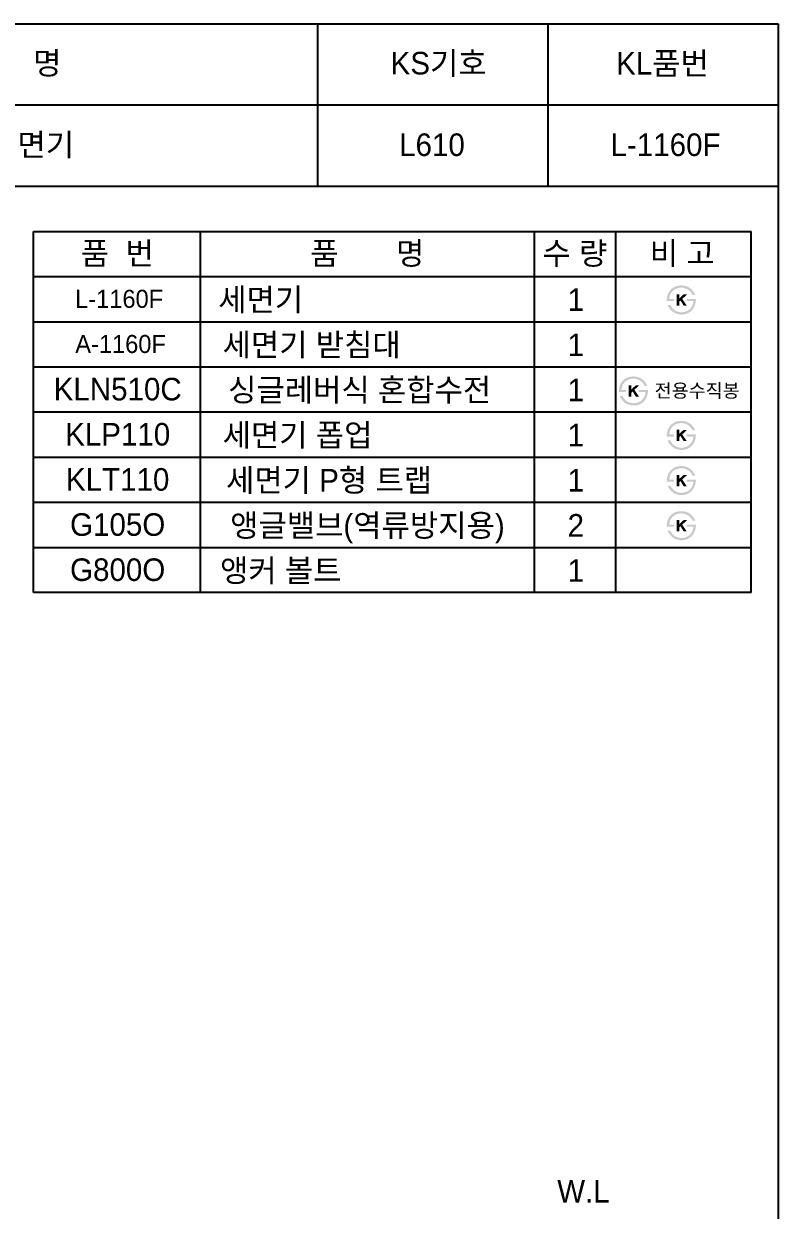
# Model space of a CAD drawing. Header units: millimetres. Extents: x 0 to 5738, y -67 to 2530.
# Drawn here: x 2902 to 3738, y 1216 to 2530 of the extents above; entities that cross this region are included whole.
import ezdxf
from ezdxf.enums import TextEntityAlignment as Align

# ---------------------------------------------------------------- set-up
doc = ezdxf.new("R2010")
doc.units = ezdxf.units.MM
doc.layers.add('TEXT', color=7, linetype='Continuous')
doc.layers.add('도각라인', color=7, linetype='Continuous')
doc.styles.add('타이틀', font='H2GTRM.TTF', dxfattribs={"height": 25})

msp = doc.modelspace()

# ---------------------------------------------------------------- hatches: boundary and pattern name
at = {"layer": 'TEXT'}
for points in [[(3614.3, 2222.8), (3614.3, 2223.2), (3614.3, 2223.6), (3614.3, 2224), (3614.3, 2224.4), (3614.3, 2224.8), (3614.3, 2225.2), (3614.4, 2225.6), (3614.4, 2226), (3614.5, 2226.4), (3614.5, 2226.8), (3614.6, 2227.2), (3614.7, 2227.6), (3614.7, 2228), (3614.8, 2228.4), (3614.9, 2228.8), (3615, 2229.1), (3615.2, 2229.5), (3615.3, 2229.9), (3615.4, 2230.3), (3615.6, 2230.6), (3615.7, 2231), (3615.9, 2231.4), (3616.1, 2231.7), (3616.2, 2232.1), (3616.4, 2232.4), (3616.6, 2232.7), (3616.8, 2233.1), (3617, 2233.4), (3617.3, 2233.7), (3617.5, 2234), (3617.7, 2234.3), (3618.2, 2234.9), (3618.5, 2235.2), (3618.8, 2235.5), (3619.1, 2235.8), (3619.4, 2236.1), (3619.6, 2236.4), (3620, 2236.6), (3620.3, 2236.9), (3620.6, 2237.1), (3620.9, 2237.4), (3621.2, 2237.6), (3621.6, 2237.8), (3621.9, 2238), (3622.3, 2238.2), (3622.6, 2238.4), (3623, 2238.6), (3623.4, 2238.7), (3623.8, 2238.9), (3624.2, 2239.1), (3624.6, 2239.2), (3625.1, 2239.4), (3625.5, 2239.5), (3625.9, 2239.6), (3626.4, 2239.7), (3626.8, 2239.8), (3627.3, 2239.9), (3627.8, 2239.9), (3628.2, 2240), (3628.7, 2240), (3629.2, 2240.1), (3629.7, 2240.1), (3630.2, 2240.1), (3630.9, 2240.1), (3631.3, 2240.1), (3631.7, 2240), (3632, 2240), (3632.4, 2240), (3632.8, 2239.9), (3633.1, 2239.9), (3633.5, 2239.8), (3633.8, 2239.7), (3634.2, 2239.7), (3634.5, 2239.6), (3634.9, 2239.5), (3635.2, 2239.4), (3635.5, 2239.3), (3635.8, 2239.2), (3636.2, 2239.1), (3636.5, 2239), (3636.8, 2238.9), (3637.1, 2238.7), (3637.4, 2238.6), (3637.7, 2238.5), (3638, 2238.3), (3638.3, 2238.2), (3638.6, 2238), (3638.9, 2237.8), (3639.2, 2237.7), (3639.5, 2237.5), (3639.7, 2237.3), (3640, 2237.1), (3640.3, 2236.9), (3640.5, 2236.7), (3641, 2236.4), (3641.4, 2236), (3641.8, 2235.6), (3642.1, 2235.2), (3642.5, 2234.8), (3642.9, 2234.4), (3643.2, 2234), (3643.5, 2233.6), (3643.9, 2233.1), (3644.2, 2232.6), (3644.5, 2232.2), (3644.8, 2231.7), (3645, 2231.1), (3645.3, 2230.6), (3645.5, 2230.1), (3645.8, 2229.5), (3645.8, 2229.5), (3642.6, 2229.5), (3642.6, 2229.5), (3642.6, 2229.7), (3642.5, 2229.9), (3642.5, 2230.1), (3642.4, 2230.2), (3642.3, 2230.4), (3642.2, 2230.6), (3642.1, 2230.7), (3642.1, 2230.9), (3642, 2231.1), (3641.9, 2231.2), (3641.8, 2231.4), (3641.7, 2231.6), (3641.6, 2231.7), (3641.4, 2231.9), (3641.3, 2232.1), (3641.2, 2232.2), (3641.1, 2232.4), (3641, 2232.6), (3640.7, 2232.9), (3640.4, 2233.2), (3640.1, 2233.5), (3639.8, 2233.8), (3639.5, 2234.1), (3639.1, 2234.4), (3638.8, 2234.7), (3638.6, 2234.9), (3638.3, 2235.1), (3638.1, 2235.2), (3637.9, 2235.4), (3637.6, 2235.5), (3637.4, 2235.7), (3637.1, 2235.8), (3636.9, 2236), (3636.6, 2236.1), (3636.4, 2236.2), (3636.1, 2236.4), (3635.9, 2236.5), (3635.6, 2236.6), (3635.4, 2236.7), (3635.1, 2236.8), (3634.9, 2236.9), (3634.6, 2237), (3634.3, 2237), (3634.1, 2237.1), (3633.8, 2237.2), (3633.5, 2237.3), (3633.3, 2237.3), (3633, 2237.4), (3632.7, 2237.4), (3632.4, 2237.5), (3632.2, 2237.5), (3631.9, 2237.5), (3631.6, 2237.6), (3631.3, 2237.6), (3631, 2237.6), (3630.7, 2237.6), (3630.4, 2237.6), (3630.1, 2237.6), (3629.8, 2237.6), (3629.4, 2237.6), (3629.1, 2237.5), (3628.7, 2237.5), (3628.4, 2237.5), (3628.1, 2237.4), (3627.8, 2237.4), (3627.5, 2237.3), (3627.1, 2237.3), (3626.8, 2237.2), (3626.5, 2237.1), (3626.2, 2237), (3625.9, 2237), (3625.6, 2236.9), (3625.3, 2236.8), (3625, 2236.7), (3624.8, 2236.5), (3624.5, 2236.4), (3624.2, 2236.3), (3623.9, 2236.2), (3623.7, 2236), (3623.4, 2235.9), (3623.1, 2235.7), (3622.9, 2235.6), (3622.6, 2235.4), (3622.4, 2235.2), (3622.1, 2235), (3621.9, 2234.9), (3621.6, 2234.7), (3621.4, 2234.5), (3621.2, 2234.3), (3620.9, 2234), (3620.7, 2233.8), (3620.5, 2233.6), (3620.3, 2233.4), (3620.1, 2233.1), (3619.9, 2232.9), (3619.7, 2232.6), (3619.5, 2232.4), (3619.3, 2232.1), (3619.1, 2231.9), (3619, 2231.6), (3618.8, 2231.4), (3618.7, 2231.1), (3618.5, 2230.8), (3618.4, 2230.5), (3618.3, 2230.3), (3618.1, 2230), (3618, 2229.7), (3617.9, 2229.4), (3617.8, 2229.1), (3617.7, 2228.8), (3617.6, 2228.5), (3617.5, 2228.2), (3617.5, 2227.8), (3617.4, 2227.5), (3617.3, 2227.2), (3617.3, 2226.9), (3617.2, 2226.5), (3617.2, 2226.2), (3617.1, 2225.8), (3617.1, 2225.5), (3617.1, 2225.1), (3617.1, 2225.1), (3622.3, 2225.1), (3622.3, 2225.1), (3622.3, 2225.1), (3622.3, 2222.8), (3622.3, 2222.8), (3622.3, 2222.8), (3614.3, 2222.8)], [(3646.5, 2225.1), (3646.5, 2224.7), (3646.5, 2224.3), (3646.5, 2223.8), (3646.5, 2223.4), (3646.4, 2223), (3646.4, 2222.5), (3646.3, 2222.1), (3646.3, 2221.7), (3646.2, 2221.3), (3646.1, 2220.9), (3646, 2220.4), (3645.9, 2220), (3645.8, 2219.6), (3645.7, 2219.2), (3645.6, 2218.8), (3645.5, 2218.4), (3645.3, 2218), (3645.2, 2217.6), (3645, 2217.3), (3644.8, 2216.9), (3644.7, 2216.5), (3644.5, 2216.2), (3644.3, 2215.8), (3644.1, 2215.5), (3643.9, 2215.1), (3643.7, 2214.8), (3643.5, 2214.5), (3643.2, 2214.2), (3643, 2213.8), (3642.8, 2213.5), (3642.5, 2213.2), (3642.3, 2212.9), (3642, 2212.6), (3641.7, 2212.4), (3641.4, 2212.1), (3641.2, 2211.8), (3640.9, 2211.6), (3640.6, 2211.3), (3640.3, 2211.1), (3640, 2210.8), (3639.6, 2210.6), (3639.3, 2210.4), (3639, 2210.2), (3638.7, 2210), (3638.3, 2209.8), (3638, 2209.6), (3637.6, 2209.4), (3637.3, 2209.3), (3636.9, 2209.1), (3636.5, 2209), (3636.2, 2208.8), (3635.8, 2208.7), (3635.4, 2208.6), (3635, 2208.5), (3634.6, 2208.4), (3634.3, 2208.3), (3633.9, 2208.2), (3633.5, 2208.1), (3633.1, 2208.1), (3632.7, 2208), (3632.3, 2208), (3631.9, 2208), (3631.5, 2207.9), (3631.1, 2207.9), (3630.4, 2207.9), (3629.7, 2208), (3629.1, 2208), (3628.5, 2208.1), (3627.8, 2208.2), (3627.5, 2208.2), (3627.2, 2208.3), (3626.9, 2208.3), (3626.6, 2208.4), (3626.3, 2208.5), (3626, 2208.6), (3625.7, 2208.6), (3625.4, 2208.7), (3625.2, 2208.8), (3624.9, 2208.9), (3624.6, 2209), (3624.3, 2209.1), (3624, 2209.2), (3623.8, 2209.4), (3623.5, 2209.5), (3623.2, 2209.6), (3622.9, 2209.7), (3622.7, 2209.9), (3622.4, 2210), (3622.2, 2210.2), (3621.9, 2210.3), (3621.4, 2210.7), (3621.1, 2210.8), (3620.9, 2211), (3620.6, 2211.2), (3620.3, 2211.4), (3620.1, 2211.6), (3619.9, 2211.8), (3619.6, 2212), (3619.4, 2212.2), (3619.2, 2212.5), (3618.9, 2212.7), (3618.7, 2212.9), (3618.5, 2213.1), (3618.3, 2213.4), (3618.1, 2213.6), (3617.9, 2213.9), (3617.7, 2214.1), (3617.5, 2214.4), (3617.3, 2214.6), (3617.1, 2214.9), (3616.9, 2215.2), (3616.8, 2215.5), (3616.6, 2215.7), (3616.4, 2216), (3616.3, 2216.3), (3616.1, 2216.6), (3615.9, 2216.9), (3615.8, 2217.2), (3615.5, 2217.8), (3615.2, 2218.5), (3615.2, 2218.5), (3618.2, 2218.5), (3618.2, 2218.5), (3618.4, 2218.1), (3618.6, 2217.6), (3618.9, 2217.2), (3619.1, 2216.9), (3619.4, 2216.5), (3619.6, 2216.1), (3619.9, 2215.8), (3620.2, 2215.4), (3620.4, 2215.1), (3620.7, 2214.8), (3621, 2214.5), (3621.3, 2214.2), (3621.6, 2213.9), (3621.8, 2213.6), (3622.2, 2213.3), (3622.5, 2213.1), (3622.7, 2212.9), (3622.9, 2212.7), (3623.1, 2212.6), (3623.4, 2212.4), (3623.6, 2212.3), (3623.9, 2212.1), (3624.1, 2212), (3624.3, 2211.9), (3624.6, 2211.7), (3624.8, 2211.6), (3625.1, 2211.5), (3625.4, 2211.4), (3625.6, 2211.3), (3625.9, 2211.2), (3626.1, 2211.1), (3626.4, 2211), (3626.7, 2211), (3627, 2210.9), (3627.2, 2210.8), (3627.5, 2210.8), (3627.8, 2210.7), (3628.1, 2210.7), (3628.4, 2210.6), (3628.7, 2210.6), (3628.9, 2210.6), (3629.2, 2210.5), (3629.5, 2210.5), (3629.8, 2210.5), (3630.1, 2210.5), (3630.5, 2210.5), (3630.8, 2210.5), (3631.6, 2210.5), (3631.9, 2210.6), (3632.2, 2210.6), (3632.4, 2210.6), (3632.7, 2210.6), (3633, 2210.7), (3633.2, 2210.7), (3633.5, 2210.8), (3633.8, 2210.8), (3634, 2210.9), (3634.3, 2210.9), (3634.5, 2211), (3634.8, 2211.1), (3635, 2211.2), (3635.3, 2211.2), (3635.5, 2211.3), (3635.8, 2211.4), (3636, 2211.5), (3636.3, 2211.6), (3636.5, 2211.8), (3636.7, 2211.9), (3637, 2212), (3637.2, 2212.1), (3637.5, 2212.3), (3637.7, 2212.4), (3637.9, 2212.6), (3638.2, 2212.7), (3638.4, 2212.9), (3638.6, 2213), (3638.8, 2213.2), (3639.1, 2213.4), (3639.3, 2213.6), (3639.6, 2213.8), (3639.8, 2214), (3640, 2214.3), (3640.3, 2214.5), (3640.5, 2214.8), (3640.7, 2215), (3640.9, 2215.3), (3641.1, 2215.5), (3641.3, 2215.8), (3641.5, 2216), (3641.7, 2216.3), (3641.8, 2216.6), (3642, 2216.9), (3642.1, 2217.2), (3642.3, 2217.4), (3642.4, 2217.7), (3642.6, 2218), (3642.7, 2218.3), (3642.8, 2218.7), (3642.9, 2219), (3643, 2219.3), (3643.1, 2219.6), (3643.2, 2220), (3643.3, 2220.3), (3643.4, 2220.6), (3643.5, 2221), (3643.5, 2221.3), (3643.6, 2221.7), (3643.6, 2222.1), (3643.7, 2222.4), (3643.7, 2222.8), (3643.7, 2222.8), (3636.3, 2222.8), (3636.3, 2222.8), (3636.3, 2222.8), (3636.3, 2225.1), (3636.3, 2225.1), (3636.3, 2225.1), (3646.5, 2225.1)], [(3628.1, 2225.8), (3632.9, 2230.2), (3636.8, 2230.2), (3631.4, 2225.2), (3636.4, 2217.7), (3633, 2217.7), (3629.5, 2223.4), (3628.1, 2222.2), (3628.1, 2217.7), (3625.1, 2217.7), (3625.1, 2230.3), (3628.1, 2230.3)], [(3561.3, 2122), (3561.3, 2122.4), (3561.3, 2122.8), (3561.3, 2123.2), (3561.3, 2123.7), (3561.3, 2124.1), (3561.3, 2124.5), (3561.3, 2124.9), (3561.4, 2125.3), (3561.4, 2125.6), (3561.5, 2126), (3561.6, 2126.4), (3561.6, 2126.8), (3561.7, 2127.2), (3561.8, 2127.6), (3561.9, 2128), (3562, 2128.4), (3562.1, 2128.8), (3562.3, 2129.1), (3562.4, 2129.5), (3562.6, 2129.9), (3562.7, 2130.2), (3562.9, 2130.6), (3563, 2130.9), (3563.2, 2131.3), (3563.4, 2131.6), (3563.6, 2132), (3563.8, 2132.3), (3564, 2132.6), (3564.2, 2132.9), (3564.5, 2133.2), (3564.7, 2133.5), (3565.2, 2134.2), (3565.5, 2134.5), (3565.7, 2134.8), (3566, 2135.1), (3566.3, 2135.3), (3566.6, 2135.6), (3566.9, 2135.9), (3567.2, 2136.1), (3567.5, 2136.4), (3567.9, 2136.6), (3568.2, 2136.8), (3568.5, 2137), (3568.9, 2137.2), (3569.2, 2137.4), (3569.6, 2137.6), (3570, 2137.8), (3570.4, 2138), (3570.8, 2138.1), (3571.2, 2138.3), (3571.6, 2138.4), (3572, 2138.6), (3572.5, 2138.7), (3572.9, 2138.8), (3573.4, 2138.9), (3573.8, 2139), (3574.3, 2139.1), (3574.7, 2139.2), (3575.2, 2139.2), (3575.7, 2139.3), (3576.2, 2139.3), (3576.7, 2139.3), (3577.1, 2139.3), (3577.9, 2139.3), (3578.3, 2139.3), (3578.7, 2139.3), (3579, 2139.2), (3579.4, 2139.2), (3579.7, 2139.1), (3580.1, 2139.1), (3580.5, 2139), (3580.8, 2139), (3581.1, 2138.9), (3581.5, 2138.8), (3581.8, 2138.7), (3582.2, 2138.6), (3582.5, 2138.5), (3582.8, 2138.4), (3583.1, 2138.3), (3583.5, 2138.2), (3583.8, 2138.1), (3584.1, 2138), (3584.4, 2137.8), (3584.7, 2137.7), (3585, 2137.5), (3585.3, 2137.4), (3585.6, 2137.2), (3585.9, 2137.1), (3586.1, 2136.9), (3586.4, 2136.7), (3586.7, 2136.5), (3587, 2136.3), (3587.2, 2136.1), (3587.5, 2135.9), (3587.9, 2135.6), (3588.3, 2135.2), (3588.7, 2134.8), (3589.1, 2134.5), (3589.5, 2134.1), (3589.8, 2133.7), (3590.2, 2133.2), (3590.5, 2132.8), (3590.8, 2132.3), (3591.1, 2131.9), (3591.4, 2131.4), (3591.7, 2130.9), (3592, 2130.4), (3592.2, 2129.8), (3592.5, 2129.3), (3592.7, 2128.8), (3592.7, 2128.8), (3589.6, 2128.8), (3589.6, 2128.8), (3589.6, 2128.9), (3589.5, 2129.1), (3589.4, 2129.3), (3589.4, 2129.5), (3589.3, 2129.6), (3589.2, 2129.8), (3589.1, 2130), (3589, 2130.1), (3588.9, 2130.3), (3588.8, 2130.5), (3588.7, 2130.6), (3588.6, 2130.8), (3588.5, 2131), (3588.4, 2131.1), (3588.3, 2131.3), (3588.2, 2131.5), (3588.1, 2131.6), (3587.9, 2131.8), (3587.7, 2132.1), (3587.4, 2132.4), (3587.1, 2132.7), (3586.8, 2133), (3586.5, 2133.3), (3586.1, 2133.6), (3585.8, 2133.9), (3585.5, 2134.1), (3585.3, 2134.3), (3585.1, 2134.5), (3584.8, 2134.6), (3584.6, 2134.8), (3584.3, 2134.9), (3584.1, 2135.1), (3583.9, 2135.2), (3583.6, 2135.3), (3583.4, 2135.5), (3583.1, 2135.6), (3582.9, 2135.7), (3582.6, 2135.8), (3582.3, 2135.9), (3582.1, 2136), (3581.8, 2136.1), (3581.6, 2136.2), (3581.3, 2136.3), (3581, 2136.3), (3580.8, 2136.4), (3580.5, 2136.5), (3580.2, 2136.5), (3580, 2136.6), (3579.7, 2136.6), (3579.4, 2136.7), (3579.1, 2136.7), (3578.8, 2136.8), (3578.6, 2136.8), (3578.3, 2136.8), (3578, 2136.8), (3577.7, 2136.8), (3577.4, 2136.8), (3577.1, 2136.8), (3576.7, 2136.8), (3576.4, 2136.8), (3576.1, 2136.8), (3575.7, 2136.7), (3575.4, 2136.7), (3575.1, 2136.7), (3574.7, 2136.6), (3574.4, 2136.6), (3574.1, 2136.5), (3573.8, 2136.4), (3573.5, 2136.4), (3573.2, 2136.3), (3572.9, 2136.2), (3572.6, 2136.1), (3572.3, 2136), (3572, 2135.9), (3571.7, 2135.8), (3571.5, 2135.6), (3571.2, 2135.5), (3570.9, 2135.4), (3570.6, 2135.2), (3570.4, 2135.1), (3570.1, 2134.9), (3569.8, 2134.8), (3569.6, 2134.6), (3569.3, 2134.4), (3569.1, 2134.3), (3568.9, 2134.1), (3568.6, 2133.9), (3568.4, 2133.7), (3568.1, 2133.5), (3567.9, 2133.3), (3567.7, 2133), (3567.5, 2132.8), (3567.3, 2132.6), (3567, 2132.4), (3566.8, 2132.1), (3566.7, 2131.9), (3566.5, 2131.6), (3566.3, 2131.4), (3566.1, 2131.1), (3566, 2130.9), (3565.8, 2130.6), (3565.6, 2130.3), (3565.5, 2130), (3565.4, 2129.8), (3565.2, 2129.5), (3565.1, 2129.2), (3565, 2128.9), (3564.9, 2128.6), (3564.8, 2128.3), (3564.7, 2128), (3564.6, 2127.7), (3564.5, 2127.4), (3564.4, 2127.1), (3564.4, 2126.7), (3564.3, 2126.4), (3564.2, 2126.1), (3564.2, 2125.7), (3564.1, 2125.4), (3564.1, 2125.1), (3564.1, 2124.7), (3564.1, 2124.4), (3564.1, 2124.4), (3569.2, 2124.4), (3569.2, 2124.4), (3569.2, 2124.4), (3569.2, 2122), (3569.2, 2122), (3569.2, 2122), (3561.3, 2122)], [(3575.1, 2125.1), (3579.9, 2129.4), (3583.7, 2129.4), (3578.4, 2124.5), (3583.4, 2117), (3580, 2117), (3576.5, 2122.7), (3575.1, 2121.4), (3575.1, 2117), (3572.1, 2117), (3572.1, 2129.5), (3575.1, 2129.5)], [(3593.5, 2124.4), (3593.5, 2123.9), (3593.5, 2123.5), (3593.5, 2123.1), (3593.4, 2122.6), (3593.4, 2122.2), (3593.4, 2121.8), (3593.3, 2121.3), (3593.2, 2120.9), (3593.2, 2120.5), (3593.1, 2120.1), (3593, 2119.7), (3592.9, 2119.3), (3592.8, 2118.8), (3592.7, 2118.4), (3592.6, 2118), (3592.4, 2117.6), (3592.3, 2117.3), (3592.1, 2116.9), (3592, 2116.5), (3591.8, 2116.1), (3591.6, 2115.8), (3591.5, 2115.4), (3591.3, 2115.1), (3591.1, 2114.7), (3590.9, 2114.4), (3590.7, 2114), (3590.4, 2113.7), (3590.2, 2113.4), (3590, 2113.1), (3589.7, 2112.8), (3589.5, 2112.5), (3589.2, 2112.2), (3589, 2111.9), (3588.7, 2111.6), (3588.4, 2111.3), (3588.1, 2111), (3587.8, 2110.8), (3587.5, 2110.5), (3587.2, 2110.3), (3586.9, 2110.1), (3586.6, 2109.8), (3586.3, 2109.6), (3586, 2109.4), (3585.6, 2109.2), (3585.3, 2109), (3585, 2108.8), (3584.6, 2108.7), (3584.2, 2108.5), (3583.9, 2108.3), (3583.5, 2108.2), (3583.1, 2108), (3582.8, 2107.9), (3582.4, 2107.8), (3582, 2107.7), (3581.6, 2107.6), (3581.2, 2107.5), (3580.8, 2107.4), (3580.4, 2107.3), (3580.1, 2107.3), (3579.7, 2107.2), (3579.3, 2107.2), (3578.8, 2107.2), (3578.4, 2107.2), (3578, 2107.2), (3577.4, 2107.2), (3576.7, 2107.2), (3576.1, 2107.2), (3575.4, 2107.3), (3574.8, 2107.4), (3574.5, 2107.4), (3574.2, 2107.5), (3573.9, 2107.6), (3573.6, 2107.6), (3573.3, 2107.7), (3573, 2107.8), (3572.7, 2107.9), (3572.4, 2108), (3572.1, 2108), (3571.8, 2108.1), (3571.6, 2108.2), (3571.3, 2108.4), (3571, 2108.5), (3570.7, 2108.6), (3570.4, 2108.7), (3570.2, 2108.8), (3569.9, 2109), (3569.6, 2109.1), (3569.4, 2109.3), (3569.1, 2109.4), (3568.9, 2109.6), (3568.3, 2109.9), (3568.1, 2110.1), (3567.8, 2110.3), (3567.6, 2110.4), (3567.3, 2110.6), (3567.1, 2110.8), (3566.8, 2111), (3566.6, 2111.2), (3566.4, 2111.5), (3566.1, 2111.7), (3565.9, 2111.9), (3565.7, 2112.1), (3565.5, 2112.4), (3565.3, 2112.6), (3565.1, 2112.8), (3564.9, 2113.1), (3564.7, 2113.3), (3564.5, 2113.6), (3564.3, 2113.9), (3564.1, 2114.1), (3563.9, 2114.4), (3563.7, 2114.7), (3563.6, 2115), (3563.4, 2115.2), (3563.2, 2115.5), (3563.1, 2115.8), (3562.9, 2116.1), (3562.8, 2116.4), (3562.5, 2117.1), (3562.2, 2117.7), (3562.2, 2117.7), (3565.2, 2117.7), (3565.2, 2117.7), (3565.4, 2117.3), (3565.6, 2116.9), (3565.9, 2116.5), (3566.1, 2116.1), (3566.3, 2115.7), (3566.6, 2115.3), (3566.9, 2115), (3567.1, 2114.6), (3567.4, 2114.3), (3567.7, 2114), (3567.9, 2113.7), (3568.2, 2113.4), (3568.5, 2113.1), (3568.8, 2112.8), (3569.1, 2112.6), (3569.4, 2112.3), (3569.7, 2112.1), (3569.9, 2112), (3570.1, 2111.8), (3570.3, 2111.7), (3570.6, 2111.5), (3570.8, 2111.4), (3571.1, 2111.2), (3571.3, 2111.1), (3571.6, 2111), (3571.8, 2110.9), (3572.1, 2110.7), (3572.3, 2110.6), (3572.6, 2110.5), (3572.8, 2110.4), (3573.1, 2110.3), (3573.4, 2110.3), (3573.7, 2110.2), (3573.9, 2110.1), (3574.2, 2110.1), (3574.5, 2110), (3574.8, 2109.9), (3575, 2109.9), (3575.3, 2109.9), (3575.6, 2109.8), (3575.9, 2109.8), (3576.2, 2109.8), (3576.5, 2109.8), (3576.8, 2109.7), (3577.1, 2109.7), (3577.4, 2109.7), (3577.7, 2109.7), (3578.6, 2109.8), (3578.9, 2109.8), (3579.1, 2109.8), (3579.4, 2109.8), (3579.7, 2109.9), (3579.9, 2109.9), (3580.2, 2109.9), (3580.5, 2110), (3580.7, 2110), (3581, 2110.1), (3581.2, 2110.2), (3581.5, 2110.2), (3581.7, 2110.3), (3582, 2110.4), (3582.3, 2110.5), (3582.5, 2110.6), (3582.7, 2110.7), (3583, 2110.8), (3583.2, 2110.9), (3583.5, 2111), (3583.7, 2111.1), (3584, 2111.2), (3584.2, 2111.4), (3584.4, 2111.5), (3584.7, 2111.6), (3584.9, 2111.8), (3585.1, 2111.9), (3585.4, 2112.1), (3585.6, 2112.3), (3585.8, 2112.4), (3586, 2112.6), (3586.3, 2112.8), (3586.5, 2113), (3586.8, 2113.3), (3587, 2113.5), (3587.2, 2113.7), (3587.5, 2114), (3587.7, 2114.2), (3587.9, 2114.5), (3588.1, 2114.7), (3588.3, 2115), (3588.4, 2115.3), (3588.6, 2115.5), (3588.8, 2115.8), (3589, 2116.1), (3589.1, 2116.4), (3589.3, 2116.7), (3589.4, 2117), (3589.5, 2117.3), (3589.7, 2117.6), (3589.8, 2117.9), (3589.9, 2118.2), (3590, 2118.5), (3590.1, 2118.8), (3590.2, 2119.2), (3590.3, 2119.5), (3590.4, 2119.9), (3590.4, 2120.2), (3590.5, 2120.6), (3590.5, 2120.9), (3590.6, 2121.3), (3590.6, 2121.6), (3590.7, 2122), (3590.7, 2122), (3583.2, 2122), (3583.2, 2122), (3583.2, 2122), (3583.2, 2124.4), (3583.2, 2124.4), (3583.2, 2124.4), (3593.5, 2124.4)], [(3614.3, 2072.8), (3614.3, 2073.2), (3614.3, 2073.6), (3614.3, 2074), (3614.3, 2074.4), (3614.3, 2074.8), (3614.3, 2075.2), (3614.4, 2075.6), (3614.4, 2076), (3614.5, 2076.4), (3614.5, 2076.8), (3614.6, 2077.2), (3614.7, 2077.6), (3614.7, 2078), (3614.8, 2078.4), (3614.9, 2078.8), (3615, 2079.1), (3615.2, 2079.5), (3615.3, 2079.9), (3615.4, 2080.3), (3615.6, 2080.6), (3615.7, 2081), (3615.9, 2081.4), (3616.1, 2081.7), (3616.2, 2082.1), (3616.4, 2082.4), (3616.6, 2082.7), (3616.8, 2083.1), (3617, 2083.4), (3617.3, 2083.7), (3617.5, 2084), (3617.7, 2084.3), (3618.2, 2084.9), (3618.5, 2085.2), (3618.8, 2085.5), (3619.1, 2085.8), (3619.4, 2086.1), (3619.6, 2086.4), (3620, 2086.6), (3620.3, 2086.9), (3620.6, 2087.1), (3620.9, 2087.4), (3621.2, 2087.6), (3621.6, 2087.8), (3621.9, 2088), (3622.3, 2088.2), (3622.6, 2088.4), (3623, 2088.6), (3623.4, 2088.7), (3623.8, 2088.9), (3624.2, 2089.1), (3624.6, 2089.2), (3625.1, 2089.4), (3625.5, 2089.5), (3625.9, 2089.6), (3626.4, 2089.7), (3626.8, 2089.8), (3627.3, 2089.9), (3627.8, 2089.9), (3628.2, 2090), (3628.7, 2090), (3629.2, 2090.1), (3629.7, 2090.1), (3630.2, 2090.1), (3630.9, 2090.1), (3631.3, 2090.1), (3631.7, 2090), (3632, 2090), (3632.4, 2090), (3632.8, 2089.9), (3633.1, 2089.9), (3633.5, 2089.8), (3633.8, 2089.7), (3634.2, 2089.7), (3634.5, 2089.6), (3634.9, 2089.5), (3635.2, 2089.4), (3635.5, 2089.3), (3635.8, 2089.2), (3636.2, 2089.1), (3636.5, 2089), (3636.8, 2088.9), (3637.1, 2088.7), (3637.4, 2088.6), (3637.7, 2088.5), (3638, 2088.3), (3638.3, 2088.2), (3638.6, 2088), (3638.9, 2087.8), (3639.2, 2087.7), (3639.5, 2087.5), (3639.7, 2087.3), (3640, 2087.1), (3640.3, 2086.9), (3640.5, 2086.7), (3641, 2086.4), (3641.4, 2086), (3641.8, 2085.6), (3642.1, 2085.2), (3642.5, 2084.8), (3642.9, 2084.4), (3643.2, 2084), (3643.5, 2083.6), (3643.9, 2083.1), (3644.2, 2082.6), (3644.5, 2082.2), (3644.8, 2081.7), (3645, 2081.1), (3645.3, 2080.6), (3645.5, 2080.1), (3645.8, 2079.5), (3645.8, 2079.5), (3642.6, 2079.5), (3642.6, 2079.5), (3642.6, 2079.7), (3642.5, 2079.9), (3642.5, 2080.1), (3642.4, 2080.2), (3642.3, 2080.4), (3642.2, 2080.6), (3642.1, 2080.7), (3642.1, 2080.9), (3642, 2081.1), (3641.9, 2081.2), (3641.8, 2081.4), (3641.7, 2081.6), (3641.6, 2081.7), (3641.4, 2081.9), (3641.3, 2082.1), (3641.2, 2082.2), (3641.1, 2082.4), (3641, 2082.6), (3640.7, 2082.9), (3640.4, 2083.2), (3640.1, 2083.5), (3639.8, 2083.8), (3639.5, 2084.1), (3639.1, 2084.4), (3638.8, 2084.7), (3638.6, 2084.9), (3638.3, 2085.1), (3638.1, 2085.2), (3637.9, 2085.4), (3637.6, 2085.5), (3637.4, 2085.7), (3637.1, 2085.8), (3636.9, 2086), (3636.6, 2086.1), (3636.4, 2086.2), (3636.1, 2086.4), (3635.9, 2086.5), (3635.6, 2086.6), (3635.4, 2086.7), (3635.1, 2086.8), (3634.9, 2086.9), (3634.6, 2087), (3634.3, 2087), (3634.1, 2087.1), (3633.8, 2087.2), (3633.5, 2087.3), (3633.3, 2087.3), (3633, 2087.4), (3632.7, 2087.4), (3632.4, 2087.5), (3632.2, 2087.5), (3631.9, 2087.5), (3631.6, 2087.6), (3631.3, 2087.6), (3631, 2087.6), (3630.7, 2087.6), (3630.4, 2087.6), (3630.1, 2087.6), (3629.8, 2087.6), (3629.4, 2087.6), (3629.1, 2087.5), (3628.7, 2087.5), (3628.4, 2087.5), (3628.1, 2087.4), (3627.8, 2087.4), (3627.5, 2087.3), (3627.1, 2087.3), (3626.8, 2087.2), (3626.5, 2087.1), (3626.2, 2087), (3625.9, 2087), (3625.6, 2086.9), (3625.3, 2086.8), (3625, 2086.7), (3624.8, 2086.5), (3624.5, 2086.4), (3624.2, 2086.3), (3623.9, 2086.2), (3623.7, 2086), (3623.4, 2085.9), (3623.1, 2085.7), (3622.9, 2085.6), (3622.6, 2085.4), (3622.4, 2085.2), (3622.1, 2085), (3621.9, 2084.9), (3621.6, 2084.7), (3621.4, 2084.5), (3621.2, 2084.3), (3620.9, 2084), (3620.7, 2083.8), (3620.5, 2083.6), (3620.3, 2083.4), (3620.1, 2083.1), (3619.9, 2082.9), (3619.7, 2082.6), (3619.5, 2082.4), (3619.3, 2082.1), (3619.1, 2081.9), (3619, 2081.6), (3618.8, 2081.4), (3618.7, 2081.1), (3618.5, 2080.8), (3618.4, 2080.5), (3618.3, 2080.3), (3618.1, 2080), (3618, 2079.7), (3617.9, 2079.4), (3617.8, 2079.1), (3617.7, 2078.8), (3617.6, 2078.5), (3617.5, 2078.2), (3617.5, 2077.8), (3617.4, 2077.5), (3617.3, 2077.2), (3617.3, 2076.9), (3617.2, 2076.5), (3617.2, 2076.2), (3617.1, 2075.8), (3617.1, 2075.5), (3617.1, 2075.1), (3617.1, 2075.1), (3622.3, 2075.1), (3622.3, 2075.1), (3622.3, 2075.1), (3622.3, 2072.8), (3622.3, 2072.8), (3622.3, 2072.8), (3614.3, 2072.8)], [(3628.1, 2075.8), (3632.9, 2080.2), (3636.8, 2080.2), (3631.4, 2075.2), (3636.4, 2067.7), (3633, 2067.7), (3629.5, 2073.4), (3628.1, 2072.2), (3628.1, 2067.7), (3625.1, 2067.7), (3625.1, 2080.3), (3628.1, 2080.3)], [(3646.5, 2075.1), (3646.5, 2074.7), (3646.5, 2074.3), (3646.5, 2073.8), (3646.5, 2073.4), (3646.4, 2073), (3646.4, 2072.5), (3646.3, 2072.1), (3646.3, 2071.7), (3646.2, 2071.3), (3646.1, 2070.9), (3646, 2070.4), (3645.9, 2070), (3645.8, 2069.6), (3645.7, 2069.2), (3645.6, 2068.8), (3645.5, 2068.4), (3645.3, 2068), (3645.2, 2067.6), (3645, 2067.3), (3644.8, 2066.9), (3644.7, 2066.5), (3644.5, 2066.2), (3644.3, 2065.8), (3644.1, 2065.5), (3643.9, 2065.1), (3643.7, 2064.8), (3643.5, 2064.5), (3643.2, 2064.2), (3643, 2063.8), (3642.8, 2063.5), (3642.5, 2063.2), (3642.3, 2062.9), (3642, 2062.6), (3641.7, 2062.4), (3641.4, 2062.1), (3641.2, 2061.8), (3640.9, 2061.6), (3640.6, 2061.3), (3640.3, 2061.1), (3640, 2060.8), (3639.6, 2060.6), (3639.3, 2060.4), (3639, 2060.2), (3638.7, 2060), (3638.3, 2059.8), (3638, 2059.6), (3637.6, 2059.4), (3637.3, 2059.3), (3636.9, 2059.1), (3636.5, 2059), (3636.2, 2058.8), (3635.8, 2058.7), (3635.4, 2058.6), (3635, 2058.5), (3634.6, 2058.4), (3634.3, 2058.3), (3633.9, 2058.2), (3633.5, 2058.1), (3633.1, 2058.1), (3632.7, 2058), (3632.3, 2058), (3631.9, 2058), (3631.5, 2057.9), (3631.1, 2057.9), (3630.4, 2057.9), (3629.7, 2058), (3629.1, 2058), (3628.5, 2058.1), (3627.8, 2058.2), (3627.5, 2058.2), (3627.2, 2058.3), (3626.9, 2058.3), (3626.6, 2058.4), (3626.3, 2058.5), (3626, 2058.6), (3625.7, 2058.6), (3625.4, 2058.7), (3625.2, 2058.8), (3624.9, 2058.9), (3624.6, 2059), (3624.3, 2059.1), (3624, 2059.2), (3623.8, 2059.4), (3623.5, 2059.5), (3623.2, 2059.6), (3622.9, 2059.7), (3622.7, 2059.9), (3622.4, 2060), (3622.2, 2060.2), (3621.9, 2060.3), (3621.4, 2060.7), (3621.1, 2060.8), (3620.9, 2061), (3620.6, 2061.2), (3620.3, 2061.4), (3620.1, 2061.6), (3619.9, 2061.8), (3619.6, 2062), (3619.4, 2062.2), (3619.2, 2062.5), (3618.9, 2062.7), (3618.7, 2062.9), (3618.5, 2063.1), (3618.3, 2063.4), (3618.1, 2063.6), (3617.9, 2063.9), (3617.7, 2064.1), (3617.5, 2064.4), (3617.3, 2064.6), (3617.1, 2064.9), (3616.9, 2065.2), (3616.8, 2065.5), (3616.6, 2065.7), (3616.4, 2066), (3616.3, 2066.3), (3616.1, 2066.6), (3615.9, 2066.9), (3615.8, 2067.2), (3615.5, 2067.8), (3615.2, 2068.5), (3615.2, 2068.5), (3618.2, 2068.5), (3618.2, 2068.5), (3618.4, 2068.1), (3618.6, 2067.6), (3618.9, 2067.2), (3619.1, 2066.9), (3619.4, 2066.5), (3619.6, 2066.1), (3619.9, 2065.8), (3620.2, 2065.4), (3620.4, 2065.1), (3620.7, 2064.8), (3621, 2064.5), (3621.3, 2064.2), (3621.6, 2063.9), (3621.8, 2063.6), (3622.2, 2063.3), (3622.5, 2063.1), (3622.7, 2062.9), (3622.9, 2062.7), (3623.1, 2062.6), (3623.4, 2062.4), (3623.6, 2062.3), (3623.9, 2062.1), (3624.1, 2062), (3624.3, 2061.9), (3624.6, 2061.7), (3624.8, 2061.6), (3625.1, 2061.5), (3625.4, 2061.4), (3625.6, 2061.3), (3625.9, 2061.2), (3626.1, 2061.1), (3626.4, 2061), (3626.7, 2061), (3627, 2060.9), (3627.2, 2060.8), (3627.5, 2060.8), (3627.8, 2060.7), (3628.1, 2060.7), (3628.4, 2060.6), (3628.7, 2060.6), (3628.9, 2060.6), (3629.2, 2060.5), (3629.5, 2060.5), (3629.8, 2060.5), (3630.1, 2060.5), (3630.5, 2060.5), (3630.8, 2060.5), (3631.6, 2060.5), (3631.9, 2060.6), (3632.2, 2060.6), (3632.4, 2060.6), (3632.7, 2060.6), (3633, 2060.7), (3633.2, 2060.7), (3633.5, 2060.8), (3633.8, 2060.8), (3634, 2060.9), (3634.3, 2060.9), (3634.5, 2061), (3634.8, 2061.1), (3635, 2061.2), (3635.3, 2061.2), (3635.5, 2061.3), (3635.8, 2061.4), (3636, 2061.5), (3636.3, 2061.6), (3636.5, 2061.8), (3636.7, 2061.9), (3637, 2062), (3637.2, 2062.1), (3637.5, 2062.3), (3637.7, 2062.4), (3637.9, 2062.6), (3638.2, 2062.7), (3638.4, 2062.9), (3638.6, 2063), (3638.8, 2063.2), (3639.1, 2063.4), (3639.3, 2063.6), (3639.6, 2063.8), (3639.8, 2064), (3640, 2064.3), (3640.3, 2064.5), (3640.5, 2064.8), (3640.7, 2065), (3640.9, 2065.3), (3641.1, 2065.5), (3641.3, 2065.8), (3641.5, 2066), (3641.7, 2066.3), (3641.8, 2066.6), (3642, 2066.9), (3642.1, 2067.2), (3642.3, 2067.4), (3642.4, 2067.7), (3642.6, 2068), (3642.7, 2068.3), (3642.8, 2068.7), (3642.9, 2069), (3643, 2069.3), (3643.1, 2069.6), (3643.2, 2070), (3643.3, 2070.3), (3643.4, 2070.6), (3643.5, 2071), (3643.5, 2071.3), (3643.6, 2071.7), (3643.6, 2072.1), (3643.7, 2072.4), (3643.7, 2072.8), (3643.7, 2072.8), (3636.3, 2072.8), (3636.3, 2072.8), (3636.3, 2072.8), (3636.3, 2075.1), (3636.3, 2075.1), (3636.3, 2075.1), (3646.5, 2075.1)], [(3614.3, 2022.8), (3614.3, 2023.2), (3614.3, 2023.6), (3614.3, 2024), (3614.3, 2024.4), (3614.3, 2024.8), (3614.3, 2025.2), (3614.4, 2025.6), (3614.4, 2026), (3614.5, 2026.4), (3614.5, 2026.8), (3614.6, 2027.2), (3614.7, 2027.6), (3614.7, 2028), (3614.8, 2028.4), (3614.9, 2028.8), (3615, 2029.1), (3615.2, 2029.5), (3615.3, 2029.9), (3615.4, 2030.3), (3615.6, 2030.6), (3615.7, 2031), (3615.9, 2031.4), (3616.1, 2031.7), (3616.2, 2032.1), (3616.4, 2032.4), (3616.6, 2032.7), (3616.8, 2033.1), (3617, 2033.4), (3617.3, 2033.7), (3617.5, 2034), (3617.7, 2034.3), (3618.2, 2034.9), (3618.5, 2035.2), (3618.8, 2035.5), (3619.1, 2035.8), (3619.4, 2036.1), (3619.6, 2036.4), (3620, 2036.6), (3620.3, 2036.9), (3620.6, 2037.1), (3620.9, 2037.4), (3621.2, 2037.6), (3621.6, 2037.8), (3621.9, 2038), (3622.3, 2038.2), (3622.6, 2038.4), (3623, 2038.6), (3623.4, 2038.7), (3623.8, 2038.9), (3624.2, 2039.1), (3624.6, 2039.2), (3625.1, 2039.4), (3625.5, 2039.5), (3625.9, 2039.6), (3626.4, 2039.7), (3626.8, 2039.8), (3627.3, 2039.9), (3627.8, 2039.9), (3628.2, 2040), (3628.7, 2040), (3629.2, 2040.1), (3629.7, 2040.1), (3630.2, 2040.1), (3630.9, 2040.1), (3631.3, 2040.1), (3631.7, 2040), (3632, 2040), (3632.4, 2040), (3632.8, 2039.9), (3633.1, 2039.9), (3633.5, 2039.8), (3633.8, 2039.7), (3634.2, 2039.7), (3634.5, 2039.6), (3634.9, 2039.5), (3635.2, 2039.4), (3635.5, 2039.3), (3635.8, 2039.2), (3636.2, 2039.1), (3636.5, 2039), (3636.8, 2038.9), (3637.1, 2038.7), (3637.4, 2038.6), (3637.7, 2038.5), (3638, 2038.3), (3638.3, 2038.2), (3638.6, 2038), (3638.9, 2037.8), (3639.2, 2037.7), (3639.5, 2037.5), (3639.7, 2037.3), (3640, 2037.1), (3640.3, 2036.9), (3640.5, 2036.7), (3641, 2036.4), (3641.4, 2036), (3641.8, 2035.6), (3642.1, 2035.2), (3642.5, 2034.8), (3642.9, 2034.4), (3643.2, 2034), (3643.5, 2033.6), (3643.9, 2033.1), (3644.2, 2032.6), (3644.5, 2032.2), (3644.8, 2031.7), (3645, 2031.1), (3645.3, 2030.6), (3645.5, 2030.1), (3645.8, 2029.5), (3645.8, 2029.5), (3642.6, 2029.5), (3642.6, 2029.5), (3642.6, 2029.7), (3642.5, 2029.9), (3642.5, 2030.1), (3642.4, 2030.2), (3642.3, 2030.4), (3642.2, 2030.6), (3642.1, 2030.7), (3642.1, 2030.9), (3642, 2031.1), (3641.9, 2031.2), (3641.8, 2031.4), (3641.7, 2031.6), (3641.6, 2031.7), (3641.4, 2031.9), (3641.3, 2032.1), (3641.2, 2032.2), (3641.1, 2032.4), (3641, 2032.6), (3640.7, 2032.9), (3640.4, 2033.2), (3640.1, 2033.5), (3639.8, 2033.8), (3639.5, 2034.1), (3639.1, 2034.4), (3638.8, 2034.7), (3638.6, 2034.9), (3638.3, 2035.1), (3638.1, 2035.2), (3637.9, 2035.4), (3637.6, 2035.5), (3637.4, 2035.7), (3637.1, 2035.8), (3636.9, 2036), (3636.6, 2036.1), (3636.4, 2036.2), (3636.1, 2036.4), (3635.9, 2036.5), (3635.6, 2036.6), (3635.4, 2036.7), (3635.1, 2036.8), (3634.9, 2036.9), (3634.6, 2037), (3634.3, 2037), (3634.1, 2037.1), (3633.8, 2037.2), (3633.5, 2037.3), (3633.3, 2037.3), (3633, 2037.4), (3632.7, 2037.4), (3632.4, 2037.5), (3632.2, 2037.5), (3631.9, 2037.5), (3631.6, 2037.6), (3631.3, 2037.6), (3631, 2037.6), (3630.7, 2037.6), (3630.4, 2037.6), (3630.1, 2037.6), (3629.8, 2037.6), (3629.4, 2037.6), (3629.1, 2037.5), (3628.7, 2037.5), (3628.4, 2037.5), (3628.1, 2037.4), (3627.8, 2037.4), (3627.5, 2037.3), (3627.1, 2037.3), (3626.8, 2037.2), (3626.5, 2037.1), (3626.2, 2037), (3625.9, 2037), (3625.6, 2036.9), (3625.3, 2036.8), (3625, 2036.7), (3624.8, 2036.5), (3624.5, 2036.4), (3624.2, 2036.3), (3623.9, 2036.2), (3623.7, 2036), (3623.4, 2035.9), (3623.1, 2035.7), (3622.9, 2035.6), (3622.6, 2035.4), (3622.4, 2035.2), (3622.1, 2035), (3621.9, 2034.9), (3621.6, 2034.7), (3621.4, 2034.5), (3621.2, 2034.3), (3620.9, 2034), (3620.7, 2033.8), (3620.5, 2033.6), (3620.3, 2033.4), (3620.1, 2033.1), (3619.9, 2032.9), (3619.7, 2032.6), (3619.5, 2032.4), (3619.3, 2032.1), (3619.1, 2031.9), (3619, 2031.6), (3618.8, 2031.4), (3618.7, 2031.1), (3618.5, 2030.8), (3618.4, 2030.5), (3618.3, 2030.3), (3618.1, 2030), (3618, 2029.7), (3617.9, 2029.4), (3617.8, 2029.1), (3617.7, 2028.8), (3617.6, 2028.5), (3617.5, 2028.2), (3617.5, 2027.8), (3617.4, 2027.5), (3617.3, 2027.2), (3617.3, 2026.9), (3617.2, 2026.5), (3617.2, 2026.2), (3617.1, 2025.8), (3617.1, 2025.5), (3617.1, 2025.1), (3617.1, 2025.1), (3622.3, 2025.1), (3622.3, 2025.1), (3622.3, 2025.1), (3622.3, 2022.8), (3622.3, 2022.8), (3622.3, 2022.8), (3614.3, 2022.8)], [(3646.5, 2025.1), (3646.5, 2024.7), (3646.5, 2024.3), (3646.5, 2023.8), (3646.5, 2023.4), (3646.4, 2023), (3646.4, 2022.5), (3646.3, 2022.1), (3646.3, 2021.7), (3646.2, 2021.3), (3646.1, 2020.9), (3646, 2020.4), (3645.9, 2020), (3645.8, 2019.6), (3645.7, 2019.2), (3645.6, 2018.8), (3645.5, 2018.4), (3645.3, 2018), (3645.2, 2017.6), (3645, 2017.3), (3644.8, 2016.9), (3644.7, 2016.5), (3644.5, 2016.2), (3644.3, 2015.8), (3644.1, 2015.5), (3643.9, 2015.1), (3643.7, 2014.8), (3643.5, 2014.5), (3643.2, 2014.2), (3643, 2013.8), (3642.8, 2013.5), (3642.5, 2013.2), (3642.3, 2012.9), (3642, 2012.6), (3641.7, 2012.4), (3641.4, 2012.1), (3641.2, 2011.8), (3640.9, 2011.6), (3640.6, 2011.3), (3640.3, 2011.1), (3640, 2010.8), (3639.6, 2010.6), (3639.3, 2010.4), (3639, 2010.2), (3638.7, 2010), (3638.3, 2009.8), (3638, 2009.6), (3637.6, 2009.4), (3637.3, 2009.3), (3636.9, 2009.1), (3636.5, 2009), (3636.2, 2008.8), (3635.8, 2008.7), (3635.4, 2008.6), (3635, 2008.5), (3634.6, 2008.4), (3634.3, 2008.3), (3633.9, 2008.2), (3633.5, 2008.1), (3633.1, 2008.1), (3632.7, 2008), (3632.3, 2008), (3631.9, 2008), (3631.5, 2007.9), (3631.1, 2007.9), (3630.4, 2007.9), (3629.7, 2008), (3629.1, 2008), (3628.5, 2008.1), (3627.8, 2008.2), (3627.5, 2008.2), (3627.2, 2008.3), (3626.9, 2008.3), (3626.6, 2008.4), (3626.3, 2008.5), (3626, 2008.6), (3625.7, 2008.6), (3625.4, 2008.7), (3625.2, 2008.8), (3624.9, 2008.9), (3624.6, 2009), (3624.3, 2009.1), (3624, 2009.2), (3623.8, 2009.4), (3623.5, 2009.5), (3623.2, 2009.6), (3622.9, 2009.7), (3622.7, 2009.9), (3622.4, 2010), (3622.2, 2010.2), (3621.9, 2010.3), (3621.4, 2010.7), (3621.1, 2010.8), (3620.9, 2011), (3620.6, 2011.2), (3620.3, 2011.4), (3620.1, 2011.6), (3619.9, 2011.8), (3619.6, 2012), (3619.4, 2012.2), (3619.2, 2012.5), (3618.9, 2012.7), (3618.7, 2012.9), (3618.5, 2013.1), (3618.3, 2013.4), (3618.1, 2013.6), (3617.9, 2013.9), (3617.7, 2014.1), (3617.5, 2014.4), (3617.3, 2014.6), (3617.1, 2014.9), (3616.9, 2015.2), (3616.8, 2015.5), (3616.6, 2015.7), (3616.4, 2016), (3616.3, 2016.3), (3616.1, 2016.6), (3615.9, 2016.9), (3615.8, 2017.2), (3615.5, 2017.8), (3615.2, 2018.5), (3615.2, 2018.5), (3618.2, 2018.5), (3618.2, 2018.5), (3618.4, 2018.1), (3618.6, 2017.6), (3618.9, 2017.2), (3619.1, 2016.9), (3619.4, 2016.5), (3619.6, 2016.1), (3619.9, 2015.8), (3620.2, 2015.4), (3620.4, 2015.1), (3620.7, 2014.8), (3621, 2014.5), (3621.3, 2014.2), (3621.6, 2013.9), (3621.8, 2013.6), (3622.2, 2013.3), (3622.5, 2013.1), (3622.7, 2012.9), (3622.9, 2012.7), (3623.1, 2012.6), (3623.4, 2012.4), (3623.6, 2012.3), (3623.9, 2012.1), (3624.1, 2012), (3624.3, 2011.9), (3624.6, 2011.7), (3624.8, 2011.6), (3625.1, 2011.5), (3625.4, 2011.4), (3625.6, 2011.3), (3625.9, 2011.2), (3626.1, 2011.1), (3626.4, 2011), (3626.7, 2011), (3627, 2010.9), (3627.2, 2010.8), (3627.5, 2010.8), (3627.8, 2010.7), (3628.1, 2010.7), (3628.4, 2010.6), (3628.7, 2010.6), (3628.9, 2010.6), (3629.2, 2010.5), (3629.5, 2010.5), (3629.8, 2010.5), (3630.1, 2010.5), (3630.5, 2010.5), (3630.8, 2010.5), (3631.6, 2010.5), (3631.9, 2010.6), (3632.2, 2010.6), (3632.4, 2010.6), (3632.7, 2010.6), (3633, 2010.7), (3633.2, 2010.7), (3633.5, 2010.8), (3633.8, 2010.8), (3634, 2010.9), (3634.3, 2010.9), (3634.5, 2011), (3634.8, 2011.1), (3635, 2011.2), (3635.3, 2011.2), (3635.5, 2011.3), (3635.8, 2011.4), (3636, 2011.5), (3636.3, 2011.6), (3636.5, 2011.8), (3636.7, 2011.9), (3637, 2012), (3637.2, 2012.1), (3637.5, 2012.3), (3637.7, 2012.4), (3637.9, 2012.6), (3638.2, 2012.7), (3638.4, 2012.9), (3638.6, 2013), (3638.8, 2013.2), (3639.1, 2013.4), (3639.3, 2013.6), (3639.6, 2013.8), (3639.8, 2014), (3640, 2014.3), (3640.3, 2014.5), (3640.5, 2014.8), (3640.7, 2015), (3640.9, 2015.3), (3641.1, 2015.5), (3641.3, 2015.8), (3641.5, 2016), (3641.7, 2016.3), (3641.8, 2016.6), (3642, 2016.9), (3642.1, 2017.2), (3642.3, 2017.4), (3642.4, 2017.7), (3642.6, 2018), (3642.7, 2018.3), (3642.8, 2018.7), (3642.9, 2019), (3643, 2019.3), (3643.1, 2019.6), (3643.2, 2020), (3643.3, 2020.3), (3643.4, 2020.6), (3643.5, 2021), (3643.5, 2021.3), (3643.6, 2021.7), (3643.6, 2022.1), (3643.7, 2022.4), (3643.7, 2022.8), (3643.7, 2022.8), (3636.3, 2022.8), (3636.3, 2022.8), (3636.3, 2022.8), (3636.3, 2025.1), (3636.3, 2025.1), (3636.3, 2025.1), (3646.5, 2025.1)], [(3628.1, 2025.8), (3632.9, 2030.2), (3636.8, 2030.2), (3631.4, 2025.2), (3636.4, 2017.7), (3633, 2017.7), (3629.5, 2023.4), (3628.1, 2022.2), (3628.1, 2017.7), (3625.1, 2017.7), (3625.1, 2030.3), (3628.1, 2030.3)], [(3614.3, 1972.8), (3614.3, 1973.2), (3614.3, 1973.6), (3614.3, 1974), (3614.3, 1974.4), (3614.3, 1974.8), (3614.3, 1975.2), (3614.4, 1975.6), (3614.4, 1976), (3614.5, 1976.4), (3614.5, 1976.8), (3614.6, 1977.2), (3614.7, 1977.6), (3614.7, 1978), (3614.8, 1978.4), (3614.9, 1978.8), (3615, 1979.1), (3615.2, 1979.5), (3615.3, 1979.9), (3615.4, 1980.3), (3615.6, 1980.6), (3615.7, 1981), (3615.9, 1981.4), (3616.1, 1981.7), (3616.2, 1982.1), (3616.4, 1982.4), (3616.6, 1982.7), (3616.8, 1983.1), (3617, 1983.4), (3617.3, 1983.7), (3617.5, 1984), (3617.7, 1984.3), (3618.2, 1984.9), (3618.5, 1985.2), (3618.8, 1985.5), (3619.1, 1985.8), (3619.4, 1986.1), (3619.6, 1986.4), (3620, 1986.6), (3620.3, 1986.9), (3620.6, 1987.1), (3620.9, 1987.4), (3621.2, 1987.6), (3621.6, 1987.8), (3621.9, 1988), (3622.3, 1988.2), (3622.6, 1988.4), (3623, 1988.6), (3623.4, 1988.7), (3623.8, 1988.9), (3624.2, 1989.1), (3624.6, 1989.2), (3625.1, 1989.4), (3625.5, 1989.5), (3625.9, 1989.6), (3626.4, 1989.7), (3626.8, 1989.8), (3627.3, 1989.9), (3627.8, 1989.9), (3628.2, 1990), (3628.7, 1990), (3629.2, 1990.1), (3629.7, 1990.1), (3630.2, 1990.1), (3630.9, 1990.1), (3631.3, 1990.1), (3631.7, 1990), (3632, 1990), (3632.4, 1990), (3632.8, 1989.9), (3633.1, 1989.9), (3633.5, 1989.8), (3633.8, 1989.7), (3634.2, 1989.7), (3634.5, 1989.6), (3634.9, 1989.5), (3635.2, 1989.4), (3635.5, 1989.3), (3635.8, 1989.2), (3636.2, 1989.1), (3636.5, 1989), (3636.8, 1988.9), (3637.1, 1988.7), (3637.4, 1988.6), (3637.7, 1988.5), (3638, 1988.3), (3638.3, 1988.2), (3638.6, 1988), (3638.9, 1987.8), (3639.2, 1987.7), (3639.5, 1987.5), (3639.7, 1987.3), (3640, 1987.1), (3640.3, 1986.9), (3640.5, 1986.7), (3641, 1986.4), (3641.4, 1986), (3641.8, 1985.6), (3642.1, 1985.2), (3642.5, 1984.8), (3642.9, 1984.4), (3643.2, 1984), (3643.5, 1983.6), (3643.9, 1983.1), (3644.2, 1982.6), (3644.5, 1982.2), (3644.8, 1981.7), (3645, 1981.1), (3645.3, 1980.6), (3645.5, 1980.1), (3645.8, 1979.5), (3645.8, 1979.5), (3642.6, 1979.5), (3642.6, 1979.5), (3642.6, 1979.7), (3642.5, 1979.9), (3642.5, 1980.1), (3642.4, 1980.2), (3642.3, 1980.4), (3642.2, 1980.6), (3642.1, 1980.7), (3642.1, 1980.9), (3642, 1981.1), (3641.9, 1981.2), (3641.8, 1981.4), (3641.7, 1981.6), (3641.6, 1981.7), (3641.4, 1981.9), (3641.3, 1982.1), (3641.2, 1982.2), (3641.1, 1982.4), (3641, 1982.6), (3640.7, 1982.9), (3640.4, 1983.2), (3640.1, 1983.5), (3639.8, 1983.8), (3639.5, 1984.1), (3639.1, 1984.4), (3638.8, 1984.7), (3638.6, 1984.9), (3638.3, 1985.1), (3638.1, 1985.2), (3637.9, 1985.4), (3637.6, 1985.5), (3637.4, 1985.7), (3637.1, 1985.8), (3636.9, 1986), (3636.6, 1986.1), (3636.4, 1986.2), (3636.1, 1986.4), (3635.9, 1986.5), (3635.6, 1986.6), (3635.4, 1986.7), (3635.1, 1986.8), (3634.9, 1986.9), (3634.6, 1987), (3634.3, 1987), (3634.1, 1987.1), (3633.8, 1987.2), (3633.5, 1987.3), (3633.3, 1987.3), (3633, 1987.4), (3632.7, 1987.4), (3632.4, 1987.5), (3632.2, 1987.5), (3631.9, 1987.5), (3631.6, 1987.6), (3631.3, 1987.6), (3631, 1987.6), (3630.7, 1987.6), (3630.4, 1987.6), (3630.1, 1987.6), (3629.8, 1987.6), (3629.4, 1987.6), (3629.1, 1987.5), (3628.7, 1987.5), (3628.4, 1987.5), (3628.1, 1987.4), (3627.8, 1987.4), (3627.5, 1987.3), (3627.1, 1987.3), (3626.8, 1987.2), (3626.5, 1987.1), (3626.2, 1987), (3625.9, 1987), (3625.6, 1986.9), (3625.3, 1986.8), (3625, 1986.7), (3624.8, 1986.5), (3624.5, 1986.4), (3624.2, 1986.3), (3623.9, 1986.2), (3623.7, 1986), (3623.4, 1985.9), (3623.1, 1985.7), (3622.9, 1985.6), (3622.6, 1985.4), (3622.4, 1985.2), (3622.1, 1985), (3621.9, 1984.9), (3621.6, 1984.7), (3621.4, 1984.5), (3621.2, 1984.3), (3620.9, 1984), (3620.7, 1983.8), (3620.5, 1983.6), (3620.3, 1983.4), (3620.1, 1983.1), (3619.9, 1982.9), (3619.7, 1982.6), (3619.5, 1982.4), (3619.3, 1982.1), (3619.1, 1981.9), (3619, 1981.6), (3618.8, 1981.4), (3618.7, 1981.1), (3618.5, 1980.8), (3618.4, 1980.5), (3618.3, 1980.3), (3618.1, 1980), (3618, 1979.7), (3617.9, 1979.4), (3617.8, 1979.1), (3617.7, 1978.8), (3617.6, 1978.5), (3617.5, 1978.2), (3617.5, 1977.8), (3617.4, 1977.5), (3617.3, 1977.2), (3617.3, 1976.9), (3617.2, 1976.5), (3617.2, 1976.2), (3617.1, 1975.8), (3617.1, 1975.5), (3617.1, 1975.1), (3617.1, 1975.1), (3622.3, 1975.1), (3622.3, 1975.1), (3622.3, 1975.1), (3622.3, 1972.8), (3622.3, 1972.8), (3622.3, 1972.8), (3614.3, 1972.8)], [(3646.5, 1975.1), (3646.5, 1974.7), (3646.5, 1974.3), (3646.5, 1973.8), (3646.5, 1973.4), (3646.4, 1973), (3646.4, 1972.5), (3646.3, 1972.1), (3646.3, 1971.7), (3646.2, 1971.3), (3646.1, 1970.9), (3646, 1970.4), (3645.9, 1970), (3645.8, 1969.6), (3645.7, 1969.2), (3645.6, 1968.8), (3645.5, 1968.4), (3645.3, 1968), (3645.2, 1967.6), (3645, 1967.3), (3644.8, 1966.9), (3644.7, 1966.5), (3644.5, 1966.2), (3644.3, 1965.8), (3644.1, 1965.5), (3643.9, 1965.1), (3643.7, 1964.8), (3643.5, 1964.5), (3643.2, 1964.2), (3643, 1963.8), (3642.8, 1963.5), (3642.5, 1963.2), (3642.3, 1962.9), (3642, 1962.6), (3641.7, 1962.4), (3641.4, 1962.1), (3641.2, 1961.8), (3640.9, 1961.6), (3640.6, 1961.3), (3640.3, 1961.1), (3640, 1960.8), (3639.6, 1960.6), (3639.3, 1960.4), (3639, 1960.2), (3638.7, 1960), (3638.3, 1959.8), (3638, 1959.6), (3637.6, 1959.4), (3637.3, 1959.3), (3636.9, 1959.1), (3636.5, 1959), (3636.2, 1958.8), (3635.8, 1958.7), (3635.4, 1958.6), (3635, 1958.5), (3634.6, 1958.4), (3634.3, 1958.3), (3633.9, 1958.2), (3633.5, 1958.1), (3633.1, 1958.1), (3632.7, 1958), (3632.3, 1958), (3631.9, 1958), (3631.5, 1957.9), (3631.1, 1957.9), (3630.4, 1957.9), (3629.7, 1958), (3629.1, 1958), (3628.5, 1958.1), (3627.8, 1958.2), (3627.5, 1958.2), (3627.2, 1958.3), (3626.9, 1958.3), (3626.6, 1958.4), (3626.3, 1958.5), (3626, 1958.6), (3625.7, 1958.6), (3625.4, 1958.7), (3625.2, 1958.8), (3624.9, 1958.9), (3624.6, 1959), (3624.3, 1959.1), (3624, 1959.2), (3623.8, 1959.4), (3623.5, 1959.5), (3623.2, 1959.6), (3622.9, 1959.7), (3622.7, 1959.9), (3622.4, 1960), (3622.2, 1960.2), (3621.9, 1960.3), (3621.4, 1960.7), (3621.1, 1960.8), (3620.9, 1961), (3620.6, 1961.2), (3620.3, 1961.4), (3620.1, 1961.6), (3619.9, 1961.8), (3619.6, 1962), (3619.4, 1962.2), (3619.2, 1962.5), (3618.9, 1962.7), (3618.7, 1962.9), (3618.5, 1963.1), (3618.3, 1963.4), (3618.1, 1963.6), (3617.9, 1963.9), (3617.7, 1964.1), (3617.5, 1964.4), (3617.3, 1964.6), (3617.1, 1964.9), (3616.9, 1965.2), (3616.8, 1965.5), (3616.6, 1965.7), (3616.4, 1966), (3616.3, 1966.3), (3616.1, 1966.6), (3615.9, 1966.9), (3615.8, 1967.2), (3615.5, 1967.8), (3615.2, 1968.5), (3615.2, 1968.5), (3618.2, 1968.5), (3618.2, 1968.5), (3618.4, 1968.1), (3618.6, 1967.6), (3618.9, 1967.2), (3619.1, 1966.9), (3619.4, 1966.5), (3619.6, 1966.1), (3619.9, 1965.8), (3620.2, 1965.4), (3620.4, 1965.1), (3620.7, 1964.8), (3621, 1964.5), (3621.3, 1964.2), (3621.6, 1963.9), (3621.8, 1963.6), (3622.2, 1963.3), (3622.5, 1963.1), (3622.7, 1962.9), (3622.9, 1962.7), (3623.1, 1962.6), (3623.4, 1962.4), (3623.6, 1962.3), (3623.9, 1962.1), (3624.1, 1962), (3624.3, 1961.9), (3624.6, 1961.7), (3624.8, 1961.6), (3625.1, 1961.5), (3625.4, 1961.4), (3625.6, 1961.3), (3625.9, 1961.2), (3626.1, 1961.1), (3626.4, 1961), (3626.7, 1961), (3627, 1960.9), (3627.2, 1960.8), (3627.5, 1960.8), (3627.8, 1960.7), (3628.1, 1960.7), (3628.4, 1960.6), (3628.7, 1960.6), (3628.9, 1960.6), (3629.2, 1960.5), (3629.5, 1960.5), (3629.8, 1960.5), (3630.1, 1960.5), (3630.5, 1960.5), (3630.8, 1960.5), (3631.6, 1960.5), (3631.9, 1960.6), (3632.2, 1960.6), (3632.4, 1960.6), (3632.7, 1960.6), (3633, 1960.7), (3633.2, 1960.7), (3633.5, 1960.8), (3633.8, 1960.8), (3634, 1960.9), (3634.3, 1960.9), (3634.5, 1961), (3634.8, 1961.1), (3635, 1961.2), (3635.3, 1961.2), (3635.5, 1961.3), (3635.8, 1961.4), (3636, 1961.5), (3636.3, 1961.6), (3636.5, 1961.8), (3636.7, 1961.9), (3637, 1962), (3637.2, 1962.1), (3637.5, 1962.3), (3637.7, 1962.4), (3637.9, 1962.6), (3638.2, 1962.7), (3638.4, 1962.9), (3638.6, 1963), (3638.8, 1963.2), (3639.1, 1963.4), (3639.3, 1963.6), (3639.6, 1963.8), (3639.8, 1964), (3640, 1964.3), (3640.3, 1964.5), (3640.5, 1964.8), (3640.7, 1965), (3640.9, 1965.3), (3641.1, 1965.5), (3641.3, 1965.8), (3641.5, 1966), (3641.7, 1966.3), (3641.8, 1966.6), (3642, 1966.9), (3642.1, 1967.2), (3642.3, 1967.4), (3642.4, 1967.7), (3642.6, 1968), (3642.7, 1968.3), (3642.8, 1968.7), (3642.9, 1969), (3643, 1969.3), (3643.1, 1969.6), (3643.2, 1970), (3643.3, 1970.3), (3643.4, 1970.6), (3643.5, 1971), (3643.5, 1971.3), (3643.6, 1971.7), (3643.6, 1972.1), (3643.7, 1972.4), (3643.7, 1972.8), (3643.7, 1972.8), (3636.3, 1972.8), (3636.3, 1972.8), (3636.3, 1972.8), (3636.3, 1975.1), (3636.3, 1975.1), (3636.3, 1975.1), (3646.5, 1975.1)], [(3628.1, 1975.8), (3632.9, 1980.2), (3636.8, 1980.2), (3631.4, 1975.2), (3636.4, 1967.7), (3633, 1967.7), (3629.5, 1973.4), (3628.1, 1972.2), (3628.1, 1967.7), (3625.1, 1967.7), (3625.1, 1980.3), (3628.1, 1980.3)]]:
    msp.add_hatch(color=256, dxfattribs=at).paths.add_polyline_path(points, flags=0)

# ---------------------------------------------------------------- linework, layer by layer
at = {"layer": '도각라인', "color": 7}
for p, q in [((1937.8, 2530), (3737.8, 2530)), ((3227.8, 2350), (3227.8, 2530)), ((3482.8, 2350), (3482.8, 2530)), ((3737.8, 2530), (3737.8, 0)), ((2457.8, 2440), (3737.8, 2440)), ((1937.8, 2350), (3737.8, 2350)), ((2912.8, 2300), (3707.8, 2300)), ((2912.8, 1900), (2912.8, 2300)), ((3097.8, 1900), (3097.8, 2300)), ((3467.8, 1900), (3467.8, 2300)), ((3557.8, 1900), (3557.8, 2300)), ((3707.8, 1900), (3707.8, 2300)), ((2912.8, 2250), (3707.8, 2250)), ((2912.8, 2200), (3707.8, 2200)), ((2912.8, 2150), (3707.8, 2150)), ((2912.8, 2100), (3707.8, 2100)), ((2912.8, 2050), (3707.8, 2050)), ((2912.8, 2000), (3707.8, 2000)), ((2912.8, 1950), (3707.8, 1950)), ((3707.8, 1900), (2912.8, 1900))]:
    msp.add_line(p, q, dxfattribs=at)

# ---------------------------------------------------------------- texts
at = {"layer": 'TEXT', "style": '타이틀'}
for s, height, p in [('품             명', 25, (2853.4, 2486.4)), ('KS기호', 25, (3361.6, 2486.3)), ('KL품번', 25, (3609.5, 2486.1)), ('평면붙임 세면기', 25, (2843.5, 2396)), ('L610', 25, (3354.2, 2396)), ('L-1160F', 25, (3612.9, 2396)), ('품  번', 25, (3005.7, 2275.7)), ('품       명', 25, (3282.6, 2275.7)), ('수 량', 25, (3512.5, 2275.7)), ('비 고', 25, (3631.4, 2275.7)), ('L-1160F', 20, (3007.7, 2225.3)), ('세면기', 25, (3164.5, 2224.4)), ('1', 25, (3513.5, 2224.4)), ('A-1160F', 20, (3009.3, 2175.3)), (' 세면기 받침대', 25, (3216.4, 2174.4)), ('1', 25, (3513.5, 2174.4)), ('KLN510C', 25, (3006.1, 2125.3)), ('싱글레버식 혼합수전', 25, (3274.1, 2124.4)), ('1', 25, (3513.5, 2124.4)), ('전용수직봉', 15, (3647.9, 2123.6)), ('세면기 폽업', 25, (3205.3, 2074.4)), ('KLP110', 25, (3006.1, 2075.3)), ('1', 25, (3513.5, 2074.4)), ('KLT110', 25, (3006.1, 2025.3)), ('세면기 P형 트랩', 25, (3240.2, 2024.4)), ('1', 25, (3513.5, 2024.4)), ('G105O', 25, (3006.1, 1975.3)), ('앵글밸브(역류방지용)', 25, (3282.7, 1974.4)), ('2', 25, (3513.5, 1974.4)), ('G800O', 25, (3006.1, 1925.3)), ('앵커 볼트', 25, (3186.7, 1924.4)), ('1', 25, (3513.5, 1924.4))]:
    msp.add_text(s, height=height, dxfattribs=at).set_placement(p, align=Align.MIDDLE_CENTER)
msp.add_text('W.L', height=25, dxfattribs=at).set_placement((3522, 1236.9), align=Align.MIDDLE)

doc.saveas('drawing.dxf')
